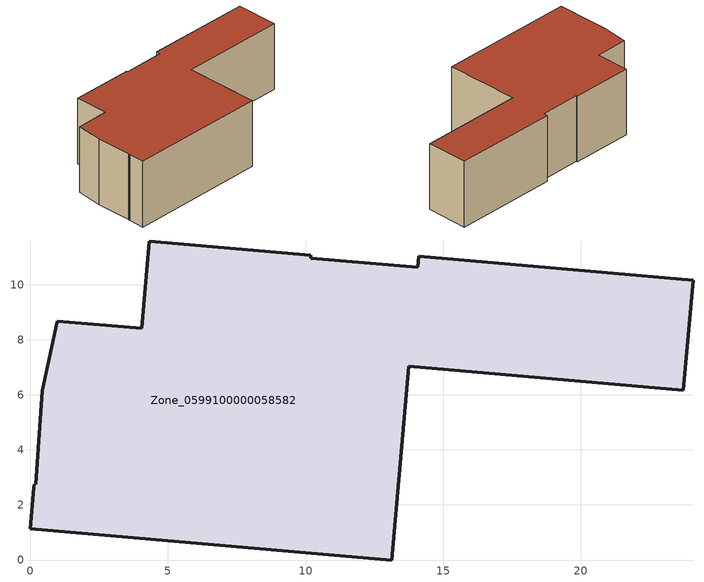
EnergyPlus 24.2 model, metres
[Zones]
Zone_0599100000058582
 floor ground (C_G): 0.13,2.63 0.14,2.75 0.19,2.76 0.44,6.15 0.97,8.67 4.05,8.41 4.31,11.59 10.19,11.08 10.18,10.97 14.08,10.64 14.12,11.04 24.08,10.16 23.73,6.17 13.74,7.04 13.13,0 0,1.14 z0.05
 wall outside (C_F): 0.14,2.75 0.13,2.63 0,1.14 13.13,0 13.74,7.04 23.73,6.17 24.08,10.16 14.12,11.04 14.08,10.64 10.18,10.97 10.19,11.08 4.31,11.59 4.05,8.41 0.97,8.67 0.44,6.15 0.19,2.76 0.14,2.75 z0.05:6.49
 roof outside (C_R): 0.44,6.15 0.19,2.76 0.14,2.75 0.13,2.63 0,1.14 13.13,0 13.74,7.04 23.73,6.17 24.08,10.16 14.12,11.04 14.08,10.64 10.18,10.97 10.19,11.08 4.31,11.59 4.05,8.41 0.97,8.67 z6.49
[BUILDING]
Pand.0599100000058582: North Axis=0; Terrain=City; Loads Convergence Tolerance Value=0.04; Temperature Convergence Tolerance Value=0.4; Solar Distribution=FullExterior; Maximum Number of Warmup Days=25; Minimum Number of Warmup Days=1
[Site:Location]
Rotterdam.The.Hague.AP_ZH_NLD Design_Conditions: Latitude=51.96; Longitude=4.45; Time Zone=1; Elevation=-4.5
[SITE:GROUNDTEMPERATURE:BUILDINGSURFACE]
18, 18, 18, 18, 18, 18, 18, 18, 18, 18, 18, 18
[MATERIAL] Thermal Absorptance=0.9; Solar Absorptance=0.7; Visible Absorptance=0.7
Name | Roughness | Thickness | Conductivity | Density | Specific Heat
G.D.1975-1991 | MediumSmooth | 0.15 | 0.288461 | 540 | 1210
F.D.1975-1991 | Rough | 0.3 | 0.230769 | 1920 | 840
R.D.1975-1991 | MediumRough | 0.2 | 0.153846 | 1500 | 1000
[CONSTRUCTION]
C_G: G.D.1975-1991
C_F: F.D.1975-1991
C_R: R.D.1975-1991
[ZONE]
Zone_0599100000058582: Type=1; Multiplier=1; Ceiling Height=Autocalculate; Volume=Autocalculate; Floor Area=autocalculate; Part of Total Floor Area=Yes
[ZONEINFILTRATION:DESIGNFLOWRATE]
Infil_Zone_0599100000058582: Zone or ZoneList or Space or SpaceList=Zone_0599100000058582; Schedule=AlwaysOn; Design Flow Rate Calculation Method=Flow/Area; Flow Rate per Floor Area=0.0042; Constant Term Coefficient=1; Temperature Term Coefficient=0; Velocity Term Coefficient=0; Velocity Squared Term Coefficient=0
[HVACTEMPLATE:ZONE:IDEALLOADSAIRSYSTEM]
Zone_0599100000058582: Maximum Heating Supply Air Temperature=50; Minimum Cooling Supply Air Temperature=13; Maximum Heating Supply Air Humidity Ratio=0.0156; Minimum Cooling Supply Air Humidity Ratio=0.0077; Heating Limit=NoLimit; Cooling Limit=NoLimit; Dehumidification Control Type=ConstantSensibleHeatRatio; Cooling Sensible Heat Ratio=0.7; Dehumidification Setpoint=60; Humidification Control Type=None; Humidification Setpoint=30; Outdoor Air Method=None; Outdoor Air Flow Rate per Person=0.00944; Outdoor Air Flow Rate per Zone Floor Area=0; Outdoor Air Flow Rate per Zone=0; Demand Controlled Ventilation Type=None; Outdoor Air Economizer Type=NoEconomizer; Heat Recovery Type=None; Sensible Heat Recovery Effectiveness=0.7; Latent Heat Recovery Effectiveness=0.65
[ZONECONTROL:THERMOSTAT]
ThermostatControl_Zone_0599100000058582: Zone or ZoneList=Zone_0599100000058582; Control Type Schedule=DualSetpointControlType; Control 1=Thermostat_Zone_0599100000058582; Temperature Difference Between Cutout And Setpoint=0
[THERMOSTATSETPOINT:DUALSETPOINT]
Thermostat_Zone_0599100000058582: Heating Setpoint Temperature Schedule=HeatingSetpoint_Zone_0599100000058582; Cooling Setpoint Temperature Schedule=CoolingSetpoint_Zone_0599100000058582
[SCHEDULE:COMPACT]
HeatingSetpoint_Zone_0599100000058582: Through: 12/31, For: AllDays, Until: 24:00, 21
CoolingSetpoint_Zone_0599100000058582: Through: 12/31, For: AllDays, Until: 24:00, 24
DualSetpointControlType: Through: 12/31, For: AllDays, Until: 24:00, 4
AlwaysOn: Through: 12/31, For: AllDays, Until: 24:00, 1
